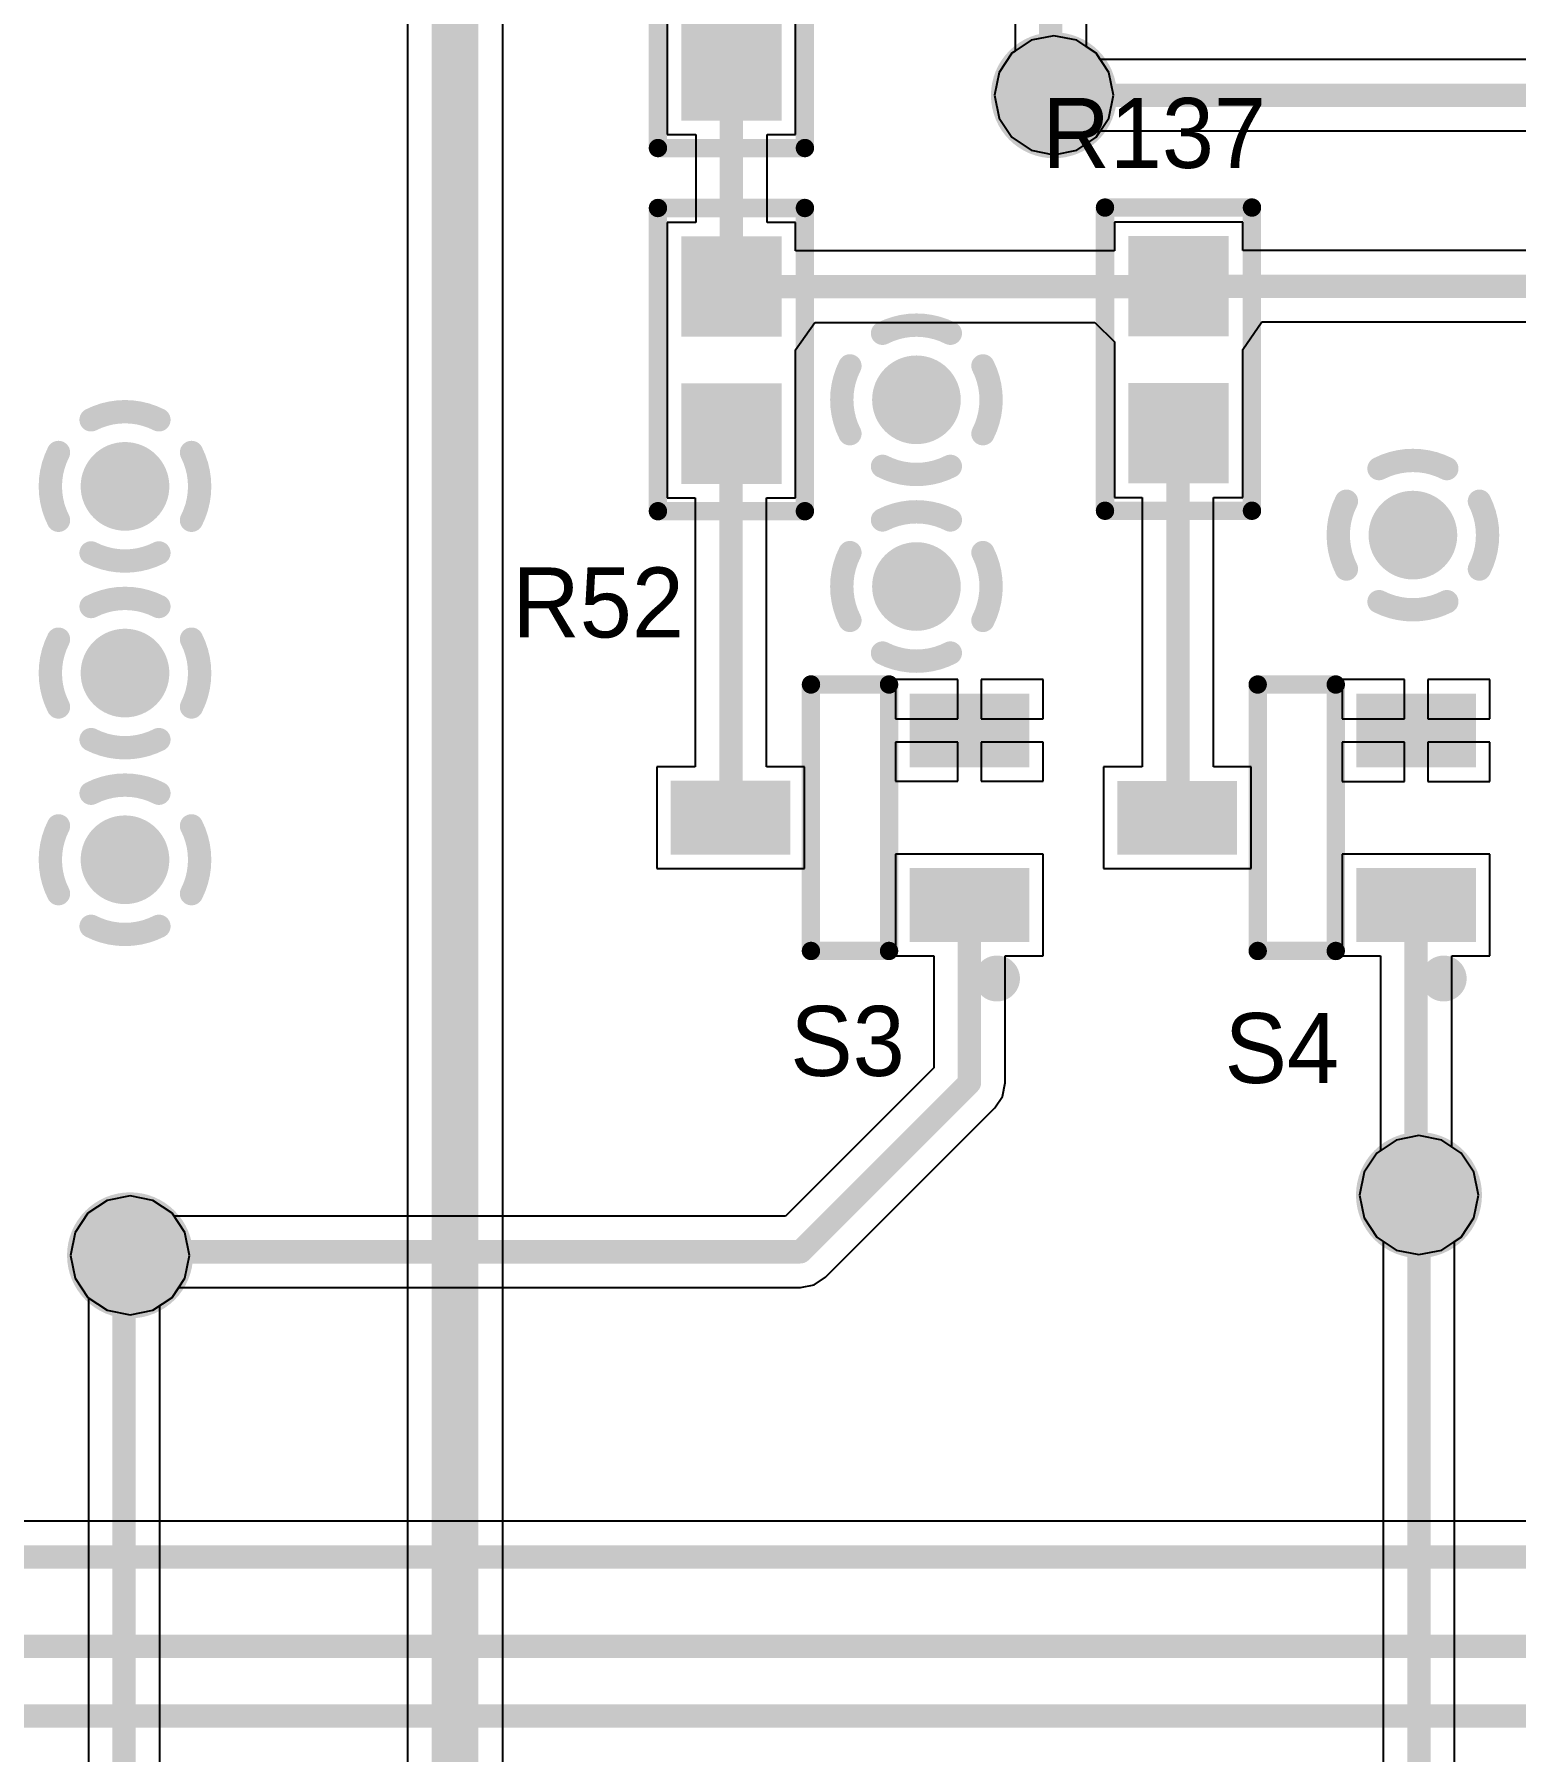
# Model space of a CAD drawing. Header units: millimetres. Extents: x 6.83 to 16.18, y 4.59 to 12.3.
# Drawn here: x 10.254 to 10.889, y 6.706 to 7.442 of the extents above; entities that cross this region are included whole.
import ezdxf

# ---------------------------------------------------------------- set-up
doc = ezdxf.new("R2010")
doc.units = ezdxf.units.MM
doc.header["$MEASUREMENT"] = 0
for name, color, linetype in [('BottomLayer', 5, 'Continuous'), ('BottomSolder', 6, 'Continuous'), ('InternalPlane1', 76, 'Continuous'), ('InternalPlane2', 16, 'Continuous'), ('MultiLayer', 9, 'Continuous'), ('TopLayer', 1, 'Continuous'), ('TopOverlay', 2, 'Continuous'), ('TopPaste', 8, 'Continuous'), ('TopSolder', 216, 'Continuous'), ('ViaHoleLayer', 16, 'Continuous')]:
    doc.layers.add(name, color=color, linetype=linetype)

# ---------------------------------------------------------------- blocks, each defined once
blk = doc.blocks.new('SOT23_13')
at = {"layer": 'TopLayer'}
for points in [[(-0.07383, 0.02759), (-0.03053, 0.02759), (-0.07383, 0.05121), (-0.03053, 0.05121)], [(0.02853, -0.00981), (0.07183, -0.00981), (0.02853, 0.01381), (0.07183, 0.01381)], [(-0.07383, -0.04721), (-0.03053, -0.04721), (-0.07383, -0.02359), (-0.03053, -0.02359)]]:
    blk.add_solid(points, dxfattribs=at)
at = {"layer": 'TopOverlay'}
for points, const_width in [([(-0.05907, 0.0709, 1), (-0.06891, 0.0709, 1)], 0.00984), ([(-0.07137, 0.0709, 1), (-0.06645, 0.0709, 1)], 0.00492), ([(-0.06153, 0.0709, 1), (-0.05661, 0.0709, 1)], 0.00492), ([(-0.0197, 0.05909, 1), (-0.01576, 0.05909, 1)], 0.00394), ([(-0.0197, 0.05909, 1), (-0.01576, 0.05909, 1)], 0.00394), ([(0.01376, 0.05909, 1), (0.0177, 0.05909, 1)], 0.00394), ([(0.01376, 0.05909, 1), (0.0177, 0.05909, 1)], 0.00394), ([(-0.0197, -0.05509, 1), (-0.01576, -0.05509, 1)], 0.00394), ([(-0.0197, -0.05509, 1), (-0.01576, -0.05509, 1)], 0.00394), ([(0.01376, -0.05509, 1), (0.0177, -0.05509, 1)], 0.00394), ([(0.01376, -0.05509, 1), (0.0177, -0.05509, 1)], 0.00394)]:
    blk.add_lwpolyline(points, format="xyb", close=True, dxfattribs=dict(at, const_width=const_width))
at = {"layer": 'TopOverlay', "const_width": 0.00787}
for points in [[(0.01573, 0.05909), (-0.01773, 0.05909)], [(-0.01773, 0.05909), (-0.01773, -0.05509)], [(0.01573, 0.05909), (0.01573, -0.05509)], [(0.01573, -0.05509), (-0.01773, -0.05509)]]:
    blk.add_lwpolyline(points, dxfattribs=at)
at = {"layer": 'TopPaste'}
for points in [[(-0.07383, 0.02759), (-0.03053, 0.02759), (-0.07383, 0.05121), (-0.03053, 0.05121)], [(0.02853, -0.00981), (0.07183, -0.00981), (0.02853, 0.01381), (0.07183, 0.01381)], [(-0.07383, -0.04721), (-0.03053, -0.04721), (-0.07383, -0.02359), (-0.03053, -0.02359)]]:
    blk.add_solid(points, dxfattribs=at)
at = {"layer": 'TopSolder'}
for points in [[(-0.07783, 0.02359), (-0.02653, 0.02359), (-0.07783, 0.05521), (-0.02653, 0.05521)], [(0.02453, -0.01381), (0.07583, -0.01381), (0.02453, 0.01781), (0.07583, 0.01781)], [(-0.07783, -0.05121), (-0.02653, -0.05121), (-0.07783, -0.01959), (-0.02653, -0.01959)]]:
    blk.add_solid(points, dxfattribs=at)
blk = doc.blocks.new('SOT23_14')
at = {"layer": 'TopLayer'}
for points in [[(-0.07383, 0.02759), (-0.03053, 0.02759), (-0.07383, 0.05121), (-0.03053, 0.05121)], [(0.02853, -0.00981), (0.07183, -0.00981), (0.02853, 0.01381), (0.07183, 0.01381)], [(-0.07383, -0.04721), (-0.03053, -0.04721), (-0.07383, -0.02359), (-0.03053, -0.02359)]]:
    blk.add_solid(points, dxfattribs=at)
at = {"layer": 'TopOverlay'}
for points, const_width in [([(-0.05907, 0.0709, 1), (-0.06891, 0.0709, 1)], 0.00984), ([(-0.07137, 0.0709, 1), (-0.06645, 0.0709, 1)], 0.00492), ([(-0.06153, 0.0709, 1), (-0.05661, 0.0709, 1)], 0.00492), ([(-0.0197, 0.05909, 1), (-0.01576, 0.05909, 1)], 0.00394), ([(-0.0197, 0.05909, 1), (-0.01576, 0.05909, 1)], 0.00394), ([(0.01376, 0.05909, 1), (0.0177, 0.05909, 1)], 0.00394), ([(0.01376, 0.05909, 1), (0.0177, 0.05909, 1)], 0.00394), ([(-0.0197, -0.05509, 1), (-0.01576, -0.05509, 1)], 0.00394), ([(-0.0197, -0.05509, 1), (-0.01576, -0.05509, 1)], 0.00394), ([(0.01376, -0.05509, 1), (0.0177, -0.05509, 1)], 0.00394), ([(0.01376, -0.05509, 1), (0.0177, -0.05509, 1)], 0.00394)]:
    blk.add_lwpolyline(points, format="xyb", close=True, dxfattribs=dict(at, const_width=const_width))
at = {"layer": 'TopOverlay', "const_width": 0.00787}
for points in [[(0.01573, 0.05909), (-0.01773, 0.05909)], [(-0.01773, 0.05909), (-0.01773, -0.05509)], [(0.01573, 0.05909), (0.01573, -0.05509)], [(0.01573, -0.05509), (-0.01773, -0.05509)]]:
    blk.add_lwpolyline(points, dxfattribs=at)
at = {"layer": 'TopPaste'}
for points in [[(-0.07383, 0.02759), (-0.03053, 0.02759), (-0.07383, 0.05121), (-0.03053, 0.05121)], [(0.02853, -0.00981), (0.07183, -0.00981), (0.02853, 0.01381), (0.07183, 0.01381)], [(-0.07383, -0.04721), (-0.03053, -0.04721), (-0.07383, -0.02359), (-0.03053, -0.02359)]]:
    blk.add_solid(points, dxfattribs=at)
at = {"layer": 'TopSolder'}
for points in [[(-0.07783, 0.02359), (-0.02653, 0.02359), (-0.07783, 0.05521), (-0.02653, 0.05521)], [(0.02453, -0.01381), (0.07583, -0.01381), (0.02453, 0.01781), (0.07583, 0.01781)], [(-0.07783, -0.05121), (-0.02653, -0.05121), (-0.07783, -0.01959), (-0.02653, -0.01959)]]:
    blk.add_solid(points, dxfattribs=at)
blk = doc.blocks.new('0603_17')
at = {"layer": 'TopLayer'}
for points in [[(0.02175, -0.04726), (0.02175, -0.01226), (-0.01325, -0.04726), (-0.01325, -0.01226)], [(0.02175, -0.11026), (0.02175, -0.07526), (-0.01325, -0.11026), (-0.01325, -0.07526)]]:
    blk.add_solid(points, dxfattribs=at)
at = {"layer": 'TopOverlay', "const_width": 0.00787}
for points in [[(-0.02724, 0.00394), (0.03575, 0.00394)], [(-0.02724, -0.12598), (-0.02724, 0.00394)], [(0.03575, -0.12598), (0.03575, 0.00394)], [(-0.02724, -0.12598), (0.03575, -0.12598)]]:
    blk.add_lwpolyline(points, dxfattribs=at)
at = {"layer": 'TopOverlay', "const_width": 0.00394}
for points in [[(-0.02921, 0.00394, 1), (-0.02528, 0.00394, 1)], [(-0.02921, 0.00394, 1), (-0.02528, 0.00394, 1)], [(0.03378, 0.00394, 1), (0.03772, 0.00394, 1)], [(0.03378, 0.00394, 1), (0.03772, 0.00394, 1)], [(-0.02921, -0.12598, 1), (-0.02528, -0.12598, 1)], [(-0.02921, -0.12598, 1), (-0.02528, -0.12598, 1)], [(0.03378, -0.12598, 1), (0.03772, -0.12598, 1)], [(0.03378, -0.12598, 1), (0.03772, -0.12598, 1)]]:
    blk.add_lwpolyline(points, format="xyb", close=True, dxfattribs=at)
at = {"layer": 'TopPaste'}
for points in [[(0.02175, -0.04726), (0.02175, -0.01226), (-0.01325, -0.04726), (-0.01325, -0.01226)], [(0.02175, -0.11026), (0.02175, -0.07526), (-0.01325, -0.11026), (-0.01325, -0.07526)]]:
    blk.add_solid(points, dxfattribs=at)
at = {"layer": 'TopSolder'}
for points in [[(0.02575, -0.05126), (0.02575, -0.00826), (-0.01725, -0.05126), (-0.01725, -0.00826)], [(0.02575, -0.11426), (0.02575, -0.07126), (-0.01725, -0.11426), (-0.01725, -0.07126)]]:
    blk.add_solid(points, dxfattribs=at)
blk = doc.blocks.new('0603_40')
at = {"layer": 'TopLayer'}
for points in [[(0.02175, -0.04726), (0.02175, -0.01226), (-0.01325, -0.04726), (-0.01325, -0.01226)], [(0.02175, -0.11026), (0.02175, -0.07526), (-0.01325, -0.11026), (-0.01325, -0.07526)]]:
    blk.add_solid(points, dxfattribs=at)
at = {"layer": 'TopOverlay', "const_width": 0.00787}
for points in [[(-0.02724, -0.12598), (-0.02724, 0.00394)], [(-0.02724, 0.00394), (0.03575, 0.00394)], [(0.03575, -0.12598), (0.03575, 0.00394)], [(-0.02724, -0.12598), (0.03575, -0.12598)]]:
    blk.add_lwpolyline(points, dxfattribs=at)
at = {"layer": 'TopOverlay', "const_width": 0.00394}
for points in [[(-0.02921, 0.00394, 1), (-0.02528, 0.00394, 1)], [(-0.02921, 0.00394, 1), (-0.02528, 0.00394, 1)], [(0.03378, 0.00394, 1), (0.03772, 0.00394, 1)], [(0.03378, 0.00394, 1), (0.03772, 0.00394, 1)], [(-0.02921, -0.12598, 1), (-0.02528, -0.12598, 1)], [(-0.02921, -0.12598, 1), (-0.02528, -0.12598, 1)], [(0.03378, -0.12598, 1), (0.03772, -0.12598, 1)], [(0.03378, -0.12598, 1), (0.03772, -0.12598, 1)]]:
    blk.add_lwpolyline(points, format="xyb", close=True, dxfattribs=at)
at = {"layer": 'TopPaste'}
for points in [[(0.02175, -0.04726), (0.02175, -0.01226), (-0.01325, -0.04726), (-0.01325, -0.01226)], [(0.02175, -0.11026), (0.02175, -0.07526), (-0.01325, -0.11026), (-0.01325, -0.07526)]]:
    blk.add_solid(points, dxfattribs=at)
at = {"layer": 'TopSolder'}
for points in [[(0.02575, -0.05126), (0.02575, -0.00826), (-0.01725, -0.05126), (-0.01725, -0.00826)], [(0.02575, -0.11426), (0.02575, -0.07126), (-0.01725, -0.11426), (-0.01725, -0.07126)]]:
    blk.add_solid(points, dxfattribs=at)
blk = doc.blocks.new('0603_41')
at = {"layer": 'TopLayer'}
for points in [[(0.02175, -0.04726), (0.02175, -0.01226), (-0.01325, -0.04726), (-0.01325, -0.01226)], [(0.02175, -0.11026), (0.02175, -0.07526), (-0.01325, -0.11026), (-0.01325, -0.07526)]]:
    blk.add_solid(points, dxfattribs=at)
at = {"layer": 'TopOverlay', "const_width": 0.00787}
for points in [[(-0.02724, -0.12598), (-0.02724, 0.00394)], [(-0.02724, 0.00394), (0.03575, 0.00394)], [(0.03575, -0.12598), (0.03575, 0.00394)], [(-0.02724, -0.12598), (0.03575, -0.12598)]]:
    blk.add_lwpolyline(points, dxfattribs=at)
at = {"layer": 'TopOverlay', "const_width": 0.00394}
for points in [[(-0.02921, 0.00394, 1), (-0.02528, 0.00394, 1)], [(-0.02921, 0.00394, 1), (-0.02528, 0.00394, 1)], [(0.03378, 0.00394, 1), (0.03772, 0.00394, 1)], [(0.03378, 0.00394, 1), (0.03772, 0.00394, 1)], [(-0.02921, -0.12598, 1), (-0.02528, -0.12598, 1)], [(-0.02921, -0.12598, 1), (-0.02528, -0.12598, 1)], [(0.03378, -0.12598, 1), (0.03772, -0.12598, 1)], [(0.03378, -0.12598, 1), (0.03772, -0.12598, 1)]]:
    blk.add_lwpolyline(points, format="xyb", close=True, dxfattribs=at)
at = {"layer": 'TopPaste'}
for points in [[(0.02175, -0.04726), (0.02175, -0.01226), (-0.01325, -0.04726), (-0.01325, -0.01226)], [(0.02175, -0.11026), (0.02175, -0.07526), (-0.01325, -0.11026), (-0.01325, -0.07526)]]:
    blk.add_solid(points, dxfattribs=at)
at = {"layer": 'TopSolder'}
for points in [[(0.02575, -0.05126), (0.02575, -0.00826), (-0.01725, -0.05126), (-0.01725, -0.00826)], [(0.02575, -0.11426), (0.02575, -0.07126), (-0.01725, -0.11426), (-0.01725, -0.07126)]]:
    blk.add_solid(points, dxfattribs=at)

msp = doc.modelspace()

# ---------------------------------------------------------------- linework, layer by layer
at = {"layer": 'BottomLayer'}
for p, q in [((10.41382, 8.59966), (10.41382, 6.53845)), ((10.4546, 6.54516), (10.4546, 8.59674)), ((10.67421, 7.83665), (10.67421, 7.43503)), ((10.70479, 7.43685), (10.70479, 7.52698)), ((10.67284, 7.43411), (10.66732, 7.42584)), ((10.67421, 7.43503), (10.67284, 7.43411)), ((10.70889, 7.43411), (10.70479, 7.43685)), ((10.71441, 7.42584), (10.70889, 7.43411)), ((10.66732, 7.42584), (10.66537, 7.41609)), ((10.71635, 7.41609), (10.71441, 7.42584)), ((10.66537, 7.41609), (10.66732, 7.40634)), ((10.71441, 7.40634), (10.71635, 7.41609)), ((10.66732, 7.40634), (10.67284, 7.39807)), ((10.70889, 7.39807), (10.71441, 7.40634)), ((10.67284, 7.39807), (10.68111, 7.39254)), ((10.70062, 7.39254), (10.70889, 7.39807)), ((10.68111, 7.39254), (10.69086, 7.3906)), ((10.69086, 7.3906), (10.70062, 7.39254)), ((10.84732, 6.97031), (10.83756, 6.96837)), ((10.85707, 6.96837), (10.84732, 6.97031)), ((10.8293, 6.96284), (10.82377, 6.95457)), ((10.83756, 6.96837), (10.8293, 6.96284)), ((10.86534, 6.96284), (10.85707, 6.96837)), ((10.87087, 6.95457), (10.86534, 6.96284)), ((10.82377, 6.95457), (10.82183, 6.94482)), ((10.87281, 6.94482), (10.87087, 6.95457)), ((10.28513, 6.94254), (10.27686, 6.93701)), ((10.29488, 6.94448), (10.28513, 6.94254)), ((10.30464, 6.94254), (10.29488, 6.94448)), ((10.3129, 6.93701), (10.30464, 6.94254)), ((10.82183, 6.94482), (10.82377, 6.93507)), ((10.87087, 6.93507), (10.87281, 6.94482)), ((10.27686, 6.93701), (10.27133, 6.92874)), ((10.31843, 6.92874), (10.3129, 6.93701)), ((10.82377, 6.93507), (10.8293, 6.9268)), ((10.86534, 6.9268), (10.87087, 6.93507)), ((10.27133, 6.92874), (10.26939, 6.91899)), ((10.32037, 6.91899), (10.31843, 6.92874)), ((10.8293, 6.9268), (10.83203, 6.92497)), ((10.83203, 6.92497), (10.83203, 6.60058)), ((10.86261, 6.92497), (10.86534, 6.9268)), ((10.86261, 6.60243), (10.86261, 6.92497)), ((10.26939, 6.91899), (10.27133, 6.90923)), ((10.31843, 6.90923), (10.32037, 6.91899)), ((10.27133, 6.90923), (10.27686, 6.90096)), ((10.3129, 6.90096), (10.31843, 6.90923)), ((10.27686, 6.90096), (10.27702, 6.90086)), ((10.27702, 6.90086), (10.27702, 5.16678)), ((10.3076, 6.89742), (10.3129, 6.90096)), ((10.3076, 5.16678), (10.3076, 6.89742))]:
    msp.add_line(p, q, dxfattribs=at)
for points, const_width in [([(10.43421, 6.53067), (10.43421, 8.62736)], 0.02), ([(10.6895, 7.40879), (10.6895, 7.86285)], 0.01), ([(10.84732, 6.58017), (10.84732, 6.94482)], 0.01), ([(10.29231, 5.14693), (10.29231, 6.92051)], 0.01)]:
    msp.add_lwpolyline(points, dxfattribs=dict(at, const_width=const_width))
for points, const_width in [([(10.68336, 7.41609, 1), (10.69836, 7.41609, 1)], 0.015), ([(10.687, 7.40879, 1), (10.692, 7.40879, 1)], 0.005), ([(10.62443, 7.28559, 1), (10.63943, 7.28559, 1)], 0.015), ([(10.28522, 7.2485, 1), (10.30022, 7.2485, 1)], 0.015), ([(10.83722, 7.22761, 1), (10.85222, 7.22761, 1)], 0.015), ([(10.62443, 7.20559, 1), (10.63943, 7.20559, 1)], 0.015), ([(10.28522, 7.1685, 1), (10.30022, 7.1685, 1)], 0.015), ([(10.28522, 7.0885, 1), (10.30022, 7.0885, 1)], 0.015), ([(10.83982, 6.94482, 1), (10.85482, 6.94482, 1)], 0.015), ([(10.84482, 6.94482, 1), (10.84982, 6.94482, 1)], 0.005), ([(10.28738, 6.91899, 1), (10.30238, 6.91899, 1)], 0.015), ([(10.28981, 6.92051, 1), (10.29481, 6.92051, 1)], 0.005)]:
    msp.add_lwpolyline(points, format="xyb", close=True, dxfattribs=dict(at, const_width=const_width))
at = {"layer": 'BottomSolder', "const_width": 0.019}
for points in [[(10.68136, 7.41609, 1), (10.70036, 7.41609, 1)], [(10.62243, 7.28559, 1), (10.64143, 7.28559, 1)], [(10.28322, 7.2485, 1), (10.30222, 7.2485, 1)], [(10.83522, 7.22761, 1), (10.85422, 7.22761, 1)], [(10.62243, 7.20559, 1), (10.64143, 7.20559, 1)], [(10.28322, 7.1685, 1), (10.30222, 7.1685, 1)], [(10.28322, 7.0885, 1), (10.30222, 7.0885, 1)], [(10.83782, 6.94482, 1), (10.85682, 6.94482, 1)], [(10.28538, 6.91899, 1), (10.30438, 6.91899, 1)]]:
    msp.add_lwpolyline(points, format="xyb", close=True, dxfattribs=at)
at = {"layer": 'InternalPlane1'}
for points, const_width in [([(10.67736, 7.41609, 1), (10.70436, 7.41609, 1)], 0.027), ([(10.6149, 7.31411, 1), (10.6199, 7.31411, 1)], 0.005), ([(10.64396, 7.31411, 1), (10.64896, 7.31411, 1)], 0.005), ([(10.60092, 7.30012, 1), (10.60592, 7.30012, 1)], 0.005), ([(10.65794, 7.30012, 1), (10.66294, 7.30012, 1)], 0.005), ([(10.27569, 7.27701, 1), (10.28069, 7.27701, 1)], 0.005), ([(10.30475, 7.27701, 1), (10.30975, 7.27701, 1)], 0.005), ([(10.60092, 7.27107, 1), (10.60592, 7.27107, 1)], 0.005), ([(10.65794, 7.27107, 1), (10.66294, 7.27107, 1)], 0.005), ([(10.26171, 7.26302, 1), (10.26671, 7.26302, 1)], 0.005), ([(10.31873, 7.26302, 1), (10.32373, 7.26302, 1)], 0.005), ([(10.6149, 7.25708, 1), (10.6199, 7.25708, 1)], 0.005), ([(10.64396, 7.25708, 1), (10.64896, 7.25708, 1)], 0.005), ([(10.82769, 7.25612, 1), (10.83269, 7.25612, 1)], 0.005), ([(10.85675, 7.25612, 1), (10.86175, 7.25612, 1)], 0.005), ([(10.81371, 7.24213, 1), (10.81871, 7.24213, 1)], 0.005), ([(10.87073, 7.24213, 1), (10.87573, 7.24213, 1)], 0.005), ([(10.26171, 7.23397, 1), (10.26671, 7.23397, 1)], 0.005), ([(10.31873, 7.23397, 1), (10.32373, 7.23397, 1)], 0.005), ([(10.6149, 7.23411, 1), (10.6199, 7.23411, 1)], 0.005), ([(10.64396, 7.23411, 1), (10.64896, 7.23411, 1)], 0.005), ([(10.27569, 7.21998, 1), (10.28069, 7.21998, 1)], 0.005), ([(10.30475, 7.21998, 1), (10.30975, 7.21998, 1)], 0.005), ([(10.60092, 7.22012, 1), (10.60592, 7.22012, 1)], 0.005), ([(10.65794, 7.22012, 1), (10.66294, 7.22012, 1)], 0.005), ([(10.81371, 7.21308, 1), (10.81871, 7.21308, 1)], 0.005), ([(10.87073, 7.21308, 1), (10.87573, 7.21308, 1)], 0.005), ([(10.27569, 7.19701, 1), (10.28069, 7.19701, 1)], 0.005), ([(10.30475, 7.19701, 1), (10.30975, 7.19701, 1)], 0.005), ([(10.82769, 7.19909, 1), (10.83269, 7.19909, 1)], 0.005), ([(10.85675, 7.19909, 1), (10.86175, 7.19909, 1)], 0.005), ([(10.60092, 7.19107, 1), (10.60592, 7.19107, 1)], 0.005), ([(10.65794, 7.19107, 1), (10.66294, 7.19107, 1)], 0.005), ([(10.26171, 7.18302, 1), (10.26671, 7.18302, 1)], 0.005), ([(10.31873, 7.18302, 1), (10.32373, 7.18302, 1)], 0.005), ([(10.6149, 7.17708, 1), (10.6199, 7.17708, 1)], 0.005), ([(10.64396, 7.17708, 1), (10.64896, 7.17708, 1)], 0.005), ([(10.26171, 7.15397, 1), (10.26671, 7.15397, 1)], 0.005), ([(10.31873, 7.15397, 1), (10.32373, 7.15397, 1)], 0.005), ([(10.27569, 7.13998, 1), (10.28069, 7.13998, 1)], 0.005), ([(10.30475, 7.13998, 1), (10.30975, 7.13998, 1)], 0.005), ([(10.27569, 7.11701, 1), (10.28069, 7.11701, 1)], 0.005), ([(10.30475, 7.11701, 1), (10.30975, 7.11701, 1)], 0.005), ([(10.26171, 7.10302, 1), (10.26671, 7.10302, 1)], 0.005), ([(10.31873, 7.10302, 1), (10.32373, 7.10302, 1)], 0.005), ([(10.26171, 7.07397, 1), (10.26671, 7.07397, 1)], 0.005), ([(10.31873, 7.07397, 1), (10.32373, 7.07397, 1)], 0.005), ([(10.27569, 7.05998, 1), (10.28069, 7.05998, 1)], 0.005), ([(10.30475, 7.05998, 1), (10.30975, 7.05998, 1)], 0.005), ([(10.83382, 6.94482, 1), (10.86082, 6.94482, 1)], 0.027), ([(10.28138, 6.91899, 1), (10.30838, 6.91899, 1)], 0.027)]:
    msp.add_lwpolyline(points, format="xyb", close=True, dxfattribs=dict(at, const_width=const_width))
at = {"layer": 'InternalPlane1', "const_width": 0.01}
for points in [[(10.6174, 7.31411, -0.240079), (10.64646, 7.31411)], [(10.60342, 7.27107, -0.240079), (10.60342, 7.30012)], [(10.66044, 7.30012, -0.240079), (10.66044, 7.27107)], [(10.27819, 7.27701, -0.240079), (10.30725, 7.27701)], [(10.26421, 7.23397, -0.240079), (10.26421, 7.26302)], [(10.32123, 7.26302, -0.240079), (10.32123, 7.23397)], [(10.83019, 7.25612, -0.240079), (10.85925, 7.25612)], [(10.64646, 7.25708, -0.240079), (10.6174, 7.25708)], [(10.6174, 7.23411, -0.240079), (10.64646, 7.23411)], [(10.81621, 7.21308, -0.240079), (10.81621, 7.24213)], [(10.87323, 7.24213, -0.240079), (10.87323, 7.21308)], [(10.30725, 7.21998, -0.240079), (10.27819, 7.21998)], [(10.60342, 7.19107, -0.240079), (10.60342, 7.22012)], [(10.66044, 7.22012, -0.240079), (10.66044, 7.19107)], [(10.27819, 7.19701, -0.240079), (10.30725, 7.19701)], [(10.85925, 7.19909, -0.240079), (10.83019, 7.19909)], [(10.26421, 7.15397, -0.240079), (10.26421, 7.18302)], [(10.32123, 7.18302, -0.240079), (10.32123, 7.15397)], [(10.64646, 7.17708, -0.240079), (10.6174, 7.17708)], [(10.30725, 7.13998, -0.240079), (10.27819, 7.13998)], [(10.27819, 7.11701, -0.240079), (10.30725, 7.11701)], [(10.26421, 7.07397, -0.240079), (10.26421, 7.10302)], [(10.32123, 7.10302, -0.240079), (10.32123, 7.07397)], [(10.30725, 7.05998, -0.240079), (10.27819, 7.05998)]]:
    msp.add_lwpolyline(points, format="xyb", dxfattribs=at)
at = {"layer": 'InternalPlane2'}
for points, const_width in [([(10.67736, 7.41609, 1), (10.70436, 7.41609, 1)], 0.027), ([(10.6149, 7.31411, 1), (10.6199, 7.31411, 1)], 0.005), ([(10.64396, 7.31411, 1), (10.64896, 7.31411, 1)], 0.005), ([(10.60092, 7.30012, 1), (10.60592, 7.30012, 1)], 0.005), ([(10.65794, 7.30012, 1), (10.66294, 7.30012, 1)], 0.005), ([(10.27569, 7.27701, 1), (10.28069, 7.27701, 1)], 0.005), ([(10.30475, 7.27701, 1), (10.30975, 7.27701, 1)], 0.005), ([(10.60092, 7.27107, 1), (10.60592, 7.27107, 1)], 0.005), ([(10.65794, 7.27107, 1), (10.66294, 7.27107, 1)], 0.005), ([(10.26171, 7.26302, 1), (10.26671, 7.26302, 1)], 0.005), ([(10.31873, 7.26302, 1), (10.32373, 7.26302, 1)], 0.005), ([(10.6149, 7.25708, 1), (10.6199, 7.25708, 1)], 0.005), ([(10.64396, 7.25708, 1), (10.64896, 7.25708, 1)], 0.005), ([(10.82769, 7.25612, 1), (10.83269, 7.25612, 1)], 0.005), ([(10.85675, 7.25612, 1), (10.86175, 7.25612, 1)], 0.005), ([(10.81371, 7.24213, 1), (10.81871, 7.24213, 1)], 0.005), ([(10.87073, 7.24213, 1), (10.87573, 7.24213, 1)], 0.005), ([(10.26171, 7.23397, 1), (10.26671, 7.23397, 1)], 0.005), ([(10.31873, 7.23397, 1), (10.32373, 7.23397, 1)], 0.005), ([(10.6149, 7.23411, 1), (10.6199, 7.23411, 1)], 0.005), ([(10.64396, 7.23411, 1), (10.64896, 7.23411, 1)], 0.005), ([(10.27569, 7.21998, 1), (10.28069, 7.21998, 1)], 0.005), ([(10.30475, 7.21998, 1), (10.30975, 7.21998, 1)], 0.005), ([(10.60092, 7.22012, 1), (10.60592, 7.22012, 1)], 0.005), ([(10.65794, 7.22012, 1), (10.66294, 7.22012, 1)], 0.005), ([(10.81371, 7.21308, 1), (10.81871, 7.21308, 1)], 0.005), ([(10.87073, 7.21308, 1), (10.87573, 7.21308, 1)], 0.005), ([(10.27569, 7.19701, 1), (10.28069, 7.19701, 1)], 0.005), ([(10.30475, 7.19701, 1), (10.30975, 7.19701, 1)], 0.005), ([(10.82769, 7.19909, 1), (10.83269, 7.19909, 1)], 0.005), ([(10.85675, 7.19909, 1), (10.86175, 7.19909, 1)], 0.005), ([(10.60092, 7.19107, 1), (10.60592, 7.19107, 1)], 0.005), ([(10.65794, 7.19107, 1), (10.66294, 7.19107, 1)], 0.005), ([(10.26171, 7.18302, 1), (10.26671, 7.18302, 1)], 0.005), ([(10.31873, 7.18302, 1), (10.32373, 7.18302, 1)], 0.005), ([(10.6149, 7.17708, 1), (10.6199, 7.17708, 1)], 0.005), ([(10.64396, 7.17708, 1), (10.64896, 7.17708, 1)], 0.005), ([(10.26171, 7.15397, 1), (10.26671, 7.15397, 1)], 0.005), ([(10.31873, 7.15397, 1), (10.32373, 7.15397, 1)], 0.005), ([(10.27569, 7.13998, 1), (10.28069, 7.13998, 1)], 0.005), ([(10.30475, 7.13998, 1), (10.30975, 7.13998, 1)], 0.005), ([(10.27569, 7.11701, 1), (10.28069, 7.11701, 1)], 0.005), ([(10.30475, 7.11701, 1), (10.30975, 7.11701, 1)], 0.005), ([(10.26171, 7.10302, 1), (10.26671, 7.10302, 1)], 0.005), ([(10.31873, 7.10302, 1), (10.32373, 7.10302, 1)], 0.005), ([(10.26171, 7.07397, 1), (10.26671, 7.07397, 1)], 0.005), ([(10.31873, 7.07397, 1), (10.32373, 7.07397, 1)], 0.005), ([(10.27569, 7.05998, 1), (10.28069, 7.05998, 1)], 0.005), ([(10.30475, 7.05998, 1), (10.30975, 7.05998, 1)], 0.005), ([(10.83382, 6.94482, 1), (10.86082, 6.94482, 1)], 0.027), ([(10.28138, 6.91899, 1), (10.30838, 6.91899, 1)], 0.027)]:
    msp.add_lwpolyline(points, format="xyb", close=True, dxfattribs=dict(at, const_width=const_width))
at = {"layer": 'InternalPlane2', "const_width": 0.01}
for points in [[(10.6174, 7.31411, -0.240079), (10.64646, 7.31411)], [(10.60342, 7.27107, -0.240079), (10.60342, 7.30012)], [(10.66044, 7.30012, -0.240079), (10.66044, 7.27107)], [(10.27819, 7.27701, -0.240079), (10.30725, 7.27701)], [(10.26421, 7.23397, -0.240079), (10.26421, 7.26302)], [(10.32123, 7.26302, -0.240079), (10.32123, 7.23397)], [(10.83019, 7.25612, -0.240079), (10.85925, 7.25612)], [(10.64646, 7.25708, -0.240079), (10.6174, 7.25708)], [(10.6174, 7.23411, -0.240079), (10.64646, 7.23411)], [(10.81621, 7.21308, -0.240079), (10.81621, 7.24213)], [(10.87323, 7.24213, -0.240079), (10.87323, 7.21308)], [(10.30725, 7.21998, -0.240079), (10.27819, 7.21998)], [(10.60342, 7.19107, -0.240079), (10.60342, 7.22012)], [(10.66044, 7.22012, -0.240079), (10.66044, 7.19107)], [(10.27819, 7.19701, -0.240079), (10.30725, 7.19701)], [(10.85925, 7.19909, -0.240079), (10.83019, 7.19909)], [(10.26421, 7.15397, -0.240079), (10.26421, 7.18302)], [(10.32123, 7.18302, -0.240079), (10.32123, 7.15397)], [(10.64646, 7.17708, -0.240079), (10.6174, 7.17708)], [(10.30725, 7.13998, -0.240079), (10.27819, 7.13998)], [(10.27819, 7.11701, -0.240079), (10.30725, 7.11701)], [(10.26421, 7.07397, -0.240079), (10.26421, 7.10302)], [(10.32123, 7.10302, -0.240079), (10.32123, 7.07397)], [(10.30725, 7.05998, -0.240079), (10.27819, 7.05998)]]:
    msp.add_lwpolyline(points, format="xyb", dxfattribs=at)
at = {"layer": 'MultiLayer', "const_width": 0.015}
for points in [[(10.68336, 7.41609, 1), (10.69836, 7.41609, 1)], [(10.62443, 7.28559, 1), (10.63943, 7.28559, 1)], [(10.28522, 7.2485, 1), (10.30022, 7.2485, 1)], [(10.83722, 7.22761, 1), (10.85222, 7.22761, 1)], [(10.62443, 7.20559, 1), (10.63943, 7.20559, 1)], [(10.28522, 7.1685, 1), (10.30022, 7.1685, 1)], [(10.28522, 7.0885, 1), (10.30022, 7.0885, 1)], [(10.83982, 6.94482, 1), (10.85482, 6.94482, 1)], [(10.28738, 6.91899, 1), (10.30238, 6.91899, 1)]]:
    msp.add_lwpolyline(points, format="xyb", close=True, dxfattribs=at)
at = {"layer": 'TopLayer'}
for p, q in [((10.52513, 7.45039), (10.52513, 7.39921)), ((10.58013, 7.39921), (10.58013, 7.45039)), ((10.69086, 7.44158), (10.68111, 7.43964)), ((10.70062, 7.43964), (10.69086, 7.44158)), ((10.67284, 7.43411), (10.66732, 7.42584)), ((10.68111, 7.43964), (10.67284, 7.43411)), ((10.70889, 7.43411), (10.70062, 7.43964)), ((10.71071, 7.43138), (10.70889, 7.43411)), ((10.66732, 7.42584), (10.66537, 7.41609)), ((11.80128, 7.43138), (10.71071, 7.43138)), ((10.66537, 7.41609), (10.66732, 7.40634)), ((10.66732, 7.40634), (10.67284, 7.39807)), ((10.52513, 7.39921), (10.53734, 7.39921)), ((10.53734, 7.39921), (10.53734, 7.36157)), ((10.56793, 7.36157), (10.56793, 7.39921)), ((10.56793, 7.39921), (10.58013, 7.39921)), ((10.67284, 7.39807), (10.68111, 7.39254)), ((10.70062, 7.39254), (10.70889, 7.39807)), ((10.70889, 7.39807), (10.71071, 7.4008)), ((10.71071, 7.4008), (11.79495, 7.4008)), ((10.68111, 7.39254), (10.69086, 7.3906)), ((10.69086, 7.3906), (10.70062, 7.39254)), ((10.53734, 7.36157), (10.52513, 7.36157)), ((10.52513, 7.36157), (10.52513, 7.31039)), ((10.58013, 7.36157), (10.56793, 7.36157)), ((10.58013, 7.34937), (10.58013, 7.36157)), ((10.77175, 7.36177), (10.71675, 7.36177)), ((10.71675, 7.36177), (10.71675, 7.34937)), ((10.77175, 7.34956), (10.77175, 7.36177)), ((10.71675, 7.34937), (10.58013, 7.34937)), ((11.20312, 7.34956), (10.77175, 7.34956)), ((10.58013, 7.30697), (10.5884, 7.31878)), ((10.5884, 7.31878), (10.7084, 7.31878)), ((10.7084, 7.31878), (10.71675, 7.31043)), ((10.77175, 7.30716), (10.78001, 7.31897)), ((10.78001, 7.31897), (11.19678, 7.31897)), ((10.52513, 7.31039), (10.52513, 7.29858)), ((10.71675, 7.31043), (10.71675, 7.29878)), ((10.58013, 7.29476), (10.58013, 7.30697)), ((10.77175, 7.29496), (10.77175, 7.30716)), ((10.52513, 7.29858), (10.52513, 7.29476)), ((10.52513, 7.29476), (10.52513, 7.24358)), ((10.58013, 7.24358), (10.58013, 7.29476)), ((10.71675, 7.29878), (10.71675, 7.29496)), ((10.71675, 7.29496), (10.71675, 7.24378)), ((10.77175, 7.24378), (10.77175, 7.29496)), ((10.52513, 7.24358), (10.53712, 7.24358)), ((10.53712, 7.24358), (10.53712, 7.12833)), ((10.56771, 7.12833), (10.56771, 7.24358)), ((10.56771, 7.24358), (10.58013, 7.24358)), ((10.71675, 7.24378), (10.72874, 7.24378)), ((10.72874, 7.24378), (10.72874, 7.12831)), ((10.75932, 7.12831), (10.75932, 7.24378)), ((10.75932, 7.24378), (10.77175, 7.24378)), ((10.64964, 7.16573), (10.62299, 7.16573)), ((10.62299, 7.16573), (10.62299, 7.14892)), ((10.64964, 7.14892), (10.64964, 7.16573)), ((10.6863, 7.16573), (10.65964, 7.16573)), ((10.65964, 7.16573), (10.65964, 7.14892)), ((10.6863, 7.14892), (10.6863, 7.16573)), ((10.8411, 7.16571), (10.81444, 7.16571)), ((10.81444, 7.16571), (10.81444, 7.1489)), ((10.8411, 7.1489), (10.8411, 7.16571)), ((10.87775, 7.16571), (10.8511, 7.16571)), ((10.8511, 7.16571), (10.8511, 7.1489)), ((10.87775, 7.1489), (10.87775, 7.16571)), ((10.62299, 7.14892), (10.64964, 7.14892)), ((10.65964, 7.14892), (10.6863, 7.14892)), ((10.81444, 7.1489), (10.8411, 7.1489)), ((10.8511, 7.1489), (10.87775, 7.1489)), ((10.64964, 7.13892), (10.62299, 7.13892)), ((10.62299, 7.13892), (10.62299, 7.12211)), ((10.64964, 7.12211), (10.64964, 7.13892)), ((10.6863, 7.13892), (10.65964, 7.13892)), ((10.65964, 7.13892), (10.65964, 7.12211)), ((10.6863, 7.12211), (10.6863, 7.13892)), ((10.8411, 7.1389), (10.81444, 7.1389)), ((10.81444, 7.1389), (10.81444, 7.12209)), ((10.8411, 7.12209), (10.8411, 7.1389)), ((10.87775, 7.1389), (10.8511, 7.1389)), ((10.8511, 7.1389), (10.8511, 7.12209)), ((10.87775, 7.12209), (10.87775, 7.1389)), ((10.53712, 7.12833), (10.52063, 7.12833)), ((10.52063, 7.12833), (10.52063, 7.0847)), ((10.58394, 7.12833), (10.56771, 7.12833)), ((10.58394, 7.0847), (10.58394, 7.12833)), ((10.72874, 7.12831), (10.71208, 7.12831)), ((10.71208, 7.12831), (10.71208, 7.08469)), ((10.77539, 7.12831), (10.75932, 7.12831)), ((10.77539, 7.08469), (10.77539, 7.12831)), ((10.62299, 7.12211), (10.64964, 7.12211)), ((10.65964, 7.12211), (10.6863, 7.12211)), ((10.81444, 7.12209), (10.8411, 7.12209)), ((10.8511, 7.12209), (10.87775, 7.12209)), ((10.6863, 7.09092), (10.62299, 7.09092)), ((10.62299, 7.09092), (10.62299, 7.0473)), ((10.6863, 7.0473), (10.6863, 7.09092)), ((10.87775, 7.09091), (10.81444, 7.09091)), ((10.81444, 7.09091), (10.81444, 7.04729)), ((10.87775, 7.04729), (10.87775, 7.09091)), ((10.52063, 7.0847), (10.58394, 7.0847)), ((10.71208, 7.08469), (10.77539, 7.08469)), ((10.62299, 7.0473), (10.63935, 7.0473)), ((10.63935, 7.0473), (10.63935, 6.99928)), ((10.66994, 6.99294), (10.66994, 7.0473)), ((10.66994, 7.0473), (10.6863, 7.0473)), ((10.81444, 7.04729), (10.8308, 7.04729)), ((10.8308, 7.04729), (10.8308, 6.96385)), ((10.86139, 6.96548), (10.86139, 7.04729)), ((10.86139, 7.04729), (10.87775, 7.04729)), ((10.63935, 6.99928), (10.57585, 6.93578)), ((10.66877, 6.98709), (10.66994, 6.99294)), ((10.66546, 6.98213), (10.66877, 6.98709)), ((10.593, 6.90967), (10.66546, 6.98213)), ((10.8293, 6.96284), (10.82377, 6.95457)), ((10.8308, 6.96385), (10.8293, 6.96284)), ((10.86534, 6.96284), (10.86139, 6.96548)), ((10.87087, 6.95457), (10.86534, 6.96284)), ((10.82377, 6.95457), (10.82183, 6.94482)), ((10.87281, 6.94482), (10.87087, 6.95457)), ((10.28513, 6.94254), (10.27686, 6.93701)), ((10.29488, 6.94448), (10.28513, 6.94254)), ((10.30464, 6.94254), (10.29488, 6.94448)), ((10.3129, 6.93701), (10.30464, 6.94254)), ((10.82183, 6.94482), (10.82377, 6.93507)), ((10.87087, 6.93507), (10.87281, 6.94482)), ((10.27686, 6.93701), (10.27133, 6.92874)), ((10.31373, 6.93578), (10.3129, 6.93701)), ((10.57585, 6.93578), (10.31373, 6.93578)), ((10.82377, 6.93507), (10.8293, 6.9268)), ((10.86534, 6.9268), (10.87087, 6.93507)), ((10.27133, 6.92874), (10.26939, 6.91899)), ((10.8293, 6.9268), (10.83756, 6.92127)), ((10.85707, 6.92127), (10.86534, 6.9268)), ((10.26939, 6.91899), (10.27133, 6.90923)), ((10.83756, 6.92127), (10.84732, 6.91933)), ((10.84732, 6.91933), (10.85707, 6.92127)), ((10.27133, 6.90923), (10.27686, 6.90096)), ((10.3129, 6.90096), (10.31573, 6.90519)), ((10.31573, 6.90519), (10.58219, 6.90519)), ((10.58219, 6.90519), (10.58804, 6.90636)), ((10.58804, 6.90636), (10.593, 6.90967)), ((10.27686, 6.90096), (10.28513, 6.89544)), ((10.28513, 6.89544), (10.29488, 6.8935)), ((10.29488, 6.8935), (10.30464, 6.89544)), ((10.30464, 6.89544), (10.3129, 6.90096)), ((12.03138, 6.80507), (10.18496, 6.80507))]:
    msp.add_line(p, q, dxfattribs=at)
at = {"layer": 'TopLayer', "const_width": 0.01}
for points in [[(10.55263, 7.3416), (10.55263, 7.42671)], [(10.69086, 7.41609), (11.80128, 7.41609)], [(10.55263, 7.33407), (10.73926, 7.33407)], [(10.74425, 7.33427), (11.20312, 7.33427)], [(10.55242, 7.10561), (10.55242, 7.26763)], [(10.74403, 7.10558), (10.74403, 7.27062)], [(10.65464, 6.99294), (10.65464, 7.06911)], [(10.8461, 6.93733), (10.8461, 7.0691)], [(10.58219, 6.92049), (10.65464, 6.99294)], [(10.29156, 6.92049), (10.58219, 6.92049)], [(10.17863, 6.78978), (12.03138, 6.78978)], [(10.12496, 6.75142), (12.02194, 6.75142)], [(10.11806, 6.72166), (12.00826, 6.72166)]]:
    msp.add_lwpolyline(points, dxfattribs=at)
at = {"layer": 'TopLayer'}
for points, const_width in [([(10.55013, 7.42671, 1), (10.55513, 7.42671, 1)], 0.005), ([(10.68336, 7.41609, 1), (10.69836, 7.41609, 1)], 0.015), ([(10.68836, 7.41609, 1), (10.69336, 7.41609, 1)], 0.005), ([(10.55013, 7.3416, 1), (10.55513, 7.3416, 1)], 0.005), ([(10.55013, 7.33407, 1), (10.55513, 7.33407, 1)], 0.005), ([(10.73676, 7.33407, 1), (10.74176, 7.33407, 1)], 0.005), ([(10.74175, 7.33427, 1), (10.74675, 7.33427, 1)], 0.005), ([(10.62443, 7.28559, 1), (10.63943, 7.28559, 1)], 0.015), ([(10.54992, 7.26763, 1), (10.55492, 7.26763, 1)], 0.005), ([(10.74153, 7.27062, 1), (10.74653, 7.27062, 1)], 0.005), ([(10.28522, 7.2485, 1), (10.30022, 7.2485, 1)], 0.015), ([(10.83722, 7.22761, 1), (10.85222, 7.22761, 1)], 0.015), ([(10.62443, 7.20559, 1), (10.63943, 7.20559, 1)], 0.015), ([(10.28522, 7.1685, 1), (10.30022, 7.1685, 1)], 0.015), ([(10.54992, 7.10561, 1), (10.55492, 7.10561, 1)], 0.005), ([(10.74153, 7.10558, 1), (10.74653, 7.10558, 1)], 0.005), ([(10.28522, 7.0885, 1), (10.30022, 7.0885, 1)], 0.015), ([(10.65214, 7.06911, 1), (10.65714, 7.06911, 1)], 0.005), ([(10.8436, 7.0691, 1), (10.8486, 7.0691, 1)], 0.005), ([(10.65214, 6.99294, 1), (10.65714, 6.99294, 1)], 0.005), ([(10.65214, 6.99294, 1), (10.65714, 6.99294, 1)], 0.005), ([(10.83982, 6.94482, 1), (10.85482, 6.94482, 1)], 0.015), ([(10.8436, 6.93733, 1), (10.8486, 6.93733, 1)], 0.005), ([(10.28738, 6.91899, 1), (10.30238, 6.91899, 1)], 0.015), ([(10.28906, 6.92049, 1), (10.29406, 6.92049, 1)], 0.005), ([(10.57969, 6.92049, 1), (10.58469, 6.92049, 1)], 0.005), ([(10.57969, 6.92049, 1), (10.58469, 6.92049, 1)], 0.005)]:
    msp.add_lwpolyline(points, format="xyb", close=True, dxfattribs=dict(at, const_width=const_width))
at = {"layer": 'TopSolder', "const_width": 0.019}
for points in [[(10.68136, 7.41609, 1), (10.70036, 7.41609, 1)], [(10.62243, 7.28559, 1), (10.64143, 7.28559, 1)], [(10.28322, 7.2485, 1), (10.30222, 7.2485, 1)], [(10.83522, 7.22761, 1), (10.85422, 7.22761, 1)], [(10.62243, 7.20559, 1), (10.64143, 7.20559, 1)], [(10.28322, 7.1685, 1), (10.30222, 7.1685, 1)], [(10.28322, 7.0885, 1), (10.30222, 7.0885, 1)], [(10.83782, 6.94482, 1), (10.85682, 6.94482, 1)], [(10.28538, 6.91899, 1), (10.30438, 6.91899, 1)]]:
    msp.add_lwpolyline(points, format="xyb", close=True, dxfattribs=at)
at = {"layer": 'ViaHoleLayer', "const_width": 0.007}
for points in [[(10.68736, 7.41609, 1), (10.69436, 7.41609, 1)], [(10.62843, 7.28559, 1), (10.63543, 7.28559, 1)], [(10.28922, 7.2485, 1), (10.29622, 7.2485, 1)], [(10.84122, 7.22761, 1), (10.84822, 7.22761, 1)], [(10.62843, 7.20559, 1), (10.63543, 7.20559, 1)], [(10.28922, 7.1685, 1), (10.29622, 7.1685, 1)], [(10.28922, 7.0885, 1), (10.29622, 7.0885, 1)], [(10.84382, 6.94482, 1), (10.85082, 6.94482, 1)], [(10.29138, 6.91899, 1), (10.29838, 6.91899, 1)]]:
    msp.add_lwpolyline(points, format="xyb", close=True, dxfattribs=at)

# ---------------------------------------------------------------- block references
for name, p, rotation in [('0603_41', (10.54838, 7.51946), 360), ('SOT23_14', (10.60246, 7.10851), 180), ('SOT23_13', (10.79392, 7.1085), 180)]:
    msp.add_blockref(name, p, dxfattribs=dict(rotation=rotation))
for name, p in [('0603_40', (10.54838, 7.36384)), ('0603_17', (10.73999, 7.36403))]:
    msp.add_blockref(name, p)

# ---------------------------------------------------------------- texts
at = {"layer": 'TopOverlay'}
for s, p in [('R137', (10.68586, 7.38494)), ('R52', (10.45866, 7.18375)), ('S3', (10.57785, 6.99587)), ('S4', (10.76397, 6.99282))]:
    msp.add_text(s, height=0.03, dxfattribs=at).set_placement(p)

doc.saveas('drawing.dxf')
